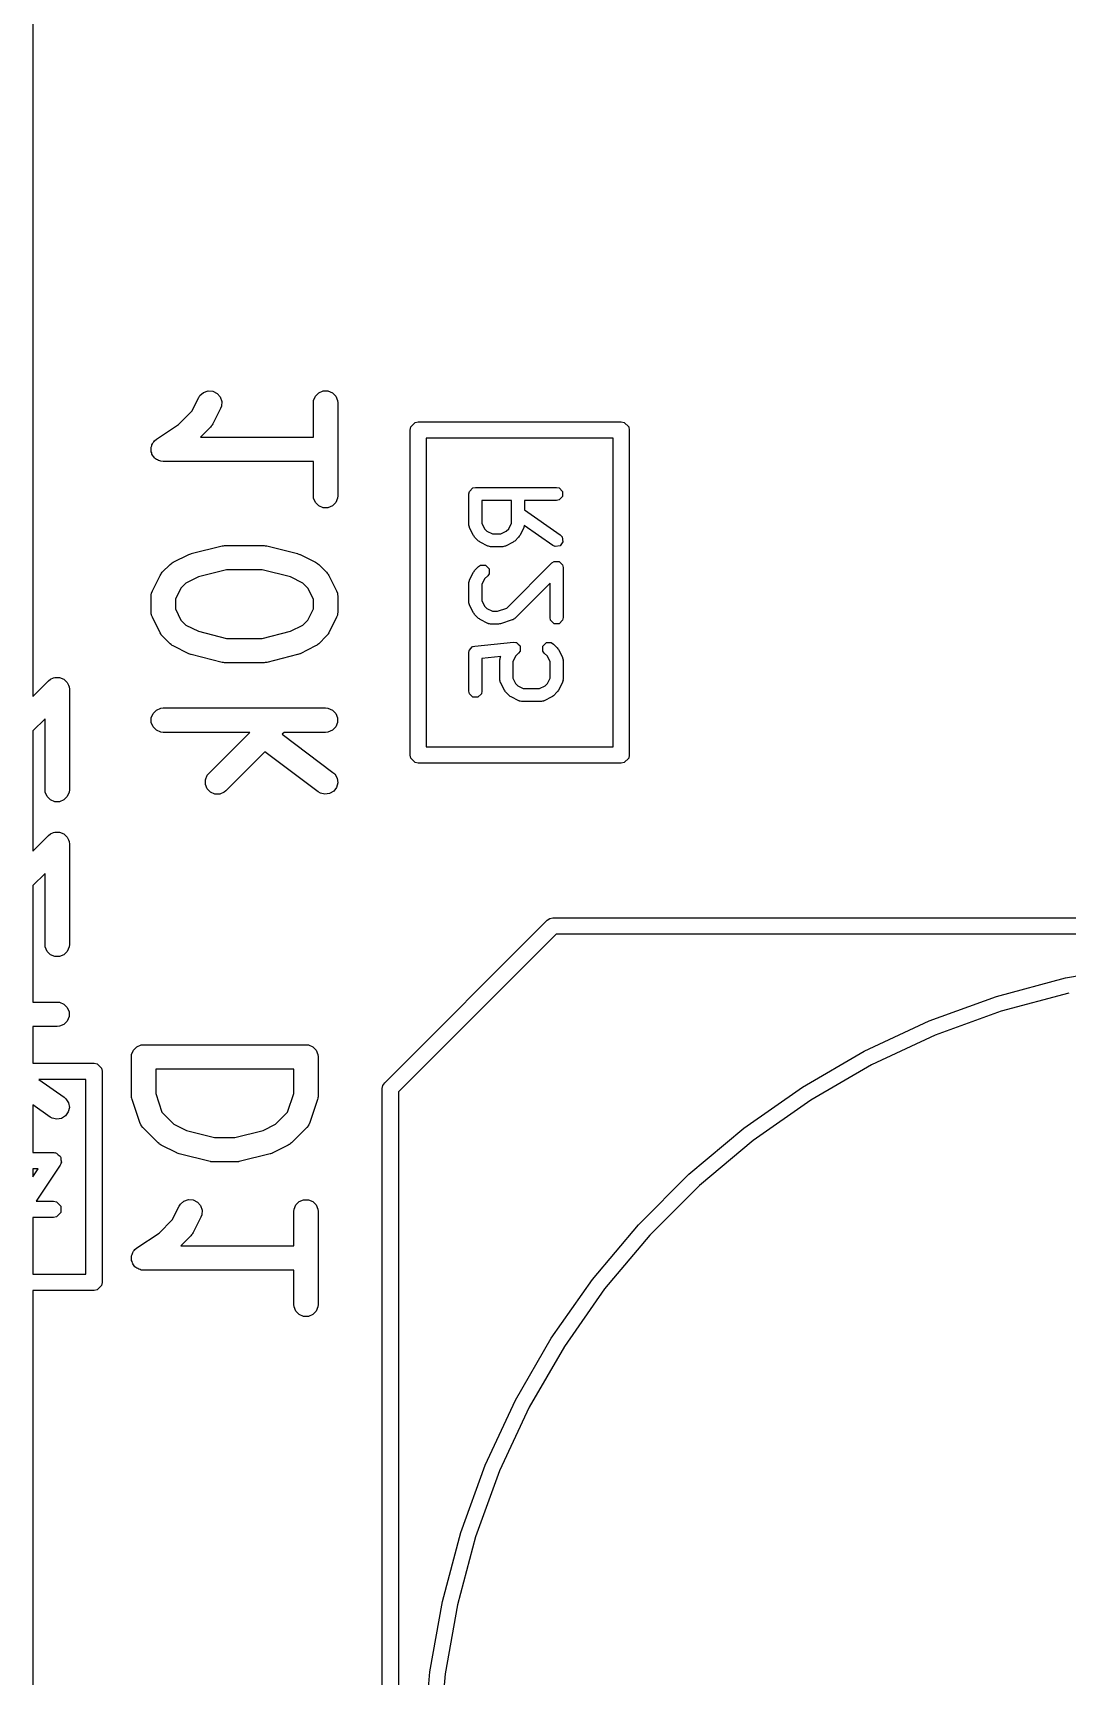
# Model space of a CAD drawing. Extents: x 4.21 to 7.42, y -5.27 to -2.46.
# Drawn here: x 5.8169 to 6.0676, y -3.47 to -3.0718 of the extents above; entities that cross this region are included whole.
import ezdxf

# ---------------------------------------------------------------- set-up
doc = ezdxf.new("R2010")
doc.units = 0
doc.header["$MEASUREMENT"] = 0
doc.layers.add('BLACK', color=7, linetype='CONTINUOUS')

msp = doc.modelspace()

# ---------------------------------------------------------------- linework, layer by layer
at = {"layer": 'BLACK', "linetype": 'CONTINUOUS'}
for p, q in [((5.81687, -2.46492), (5.81687, -3.23259)), ((5.85542, -3.16349), (5.85708, -3.16017)), ((5.85708, -3.16017), (5.85739, -3.15968)), ((5.85739, -3.15968), (5.85826, -3.15892)), ((5.85826, -3.15892), (5.85936, -3.15856)), ((5.85936, -3.15856), (5.86051, -3.15864)), ((5.86051, -3.15864), (5.86154, -3.15916)), ((5.86154, -3.15916), (5.86229, -3.16003)), ((5.86229, -3.16003), (5.86266, -3.16112)), ((5.86266, -3.16112), (5.86257, -3.16227)), ((5.88489, -3.16149), (5.88495, -3.16091)), ((5.88495, -3.16091), (5.88539, -3.15985)), ((5.88539, -3.15985), (5.88621, -3.15903)), ((5.88621, -3.15903), (5.88727, -3.15859)), ((5.88727, -3.15859), (5.88842, -3.15859)), ((5.88842, -3.15859), (5.88949, -3.15903)), ((5.88949, -3.15903), (5.8903, -3.15985)), ((5.8903, -3.15985), (5.89074, -3.16091)), ((5.89074, -3.16091), (5.8908, -3.16149)), ((5.85222, -3.16669), (5.85542, -3.16349)), ((5.86237, -3.16281), (5.86049, -3.16656)), ((5.86257, -3.16227), (5.86237, -3.16281)), ((5.88489, -3.16979), (5.88489, -3.16149)), ((5.8908, -3.16149), (5.8908, -3.18399)), ((5.84684, -3.17028), (5.85222, -3.16669)), ((5.85994, -3.16733), (5.85748, -3.16979)), ((5.86012, -3.1671), (5.85994, -3.16733)), ((5.86018, -3.16705), (5.86012, -3.1671)), ((5.86024, -3.16696), (5.86018, -3.16705)), ((5.86031, -3.16688), (5.86024, -3.16696)), ((5.86034, -3.16681), (5.86031, -3.16688)), ((5.86049, -3.16656), (5.86034, -3.16681)), ((5.90833, -3.16805), (5.90848, -3.1673)), ((5.90833, -3.24679), (5.90833, -3.16805)), ((5.90848, -3.1673), (5.90954, -3.16623)), ((5.90954, -3.16623), (5.9103, -3.16608)), ((5.9103, -3.16608), (5.95951, -3.16608)), ((5.95951, -3.16608), (5.96026, -3.16623)), ((5.96026, -3.16623), (5.96133, -3.1673)), ((5.96133, -3.1673), (5.96148, -3.16805)), ((5.96148, -3.16805), (5.96148, -3.24679)), ((5.84552, -3.17273), (5.84558, -3.17245)), ((5.84558, -3.17302), (5.84552, -3.17273)), ((5.84558, -3.17216), (5.84569, -3.17189)), ((5.84558, -3.17245), (5.84558, -3.17216)), ((5.84558, -3.17331), (5.84558, -3.17302)), ((5.84569, -3.17358), (5.84558, -3.17331)), ((5.84569, -3.17189), (5.84575, -3.17161)), ((5.84575, -3.17161), (5.84591, -3.17136)), ((5.84591, -3.17136), (5.84602, -3.1711)), ((5.84602, -3.1711), (5.84623, -3.17089)), ((5.84623, -3.17089), (5.84639, -3.17065)), ((5.84639, -3.17065), (5.84683, -3.17028)), ((5.84683, -3.17028), (5.84684, -3.17028)), ((5.84684, -3.17028), (5.84684, -3.17028)), ((5.84684, -3.17028), (5.84684, -3.17028)), ((5.85748, -3.16979), (5.88489, -3.16979)), ((5.91226, -3.17002), (5.91226, -3.24482)), ((5.95754, -3.17002), (5.91226, -3.17002)), ((5.95754, -3.24482), (5.95754, -3.17002)), ((5.84575, -3.17387), (5.84569, -3.17358)), ((5.84591, -3.17411), (5.84575, -3.17387)), ((5.84602, -3.17438), (5.84591, -3.17411)), ((5.84623, -3.17458), (5.84602, -3.17438)), ((5.84639, -3.17482), (5.84623, -3.17458)), ((5.84663, -3.17499), (5.84639, -3.17482)), ((5.84684, -3.17519), (5.84663, -3.17499)), ((5.8471, -3.1753), (5.84684, -3.17519)), ((5.84734, -3.17546), (5.8471, -3.1753)), ((5.84763, -3.17552), (5.84734, -3.17546)), ((5.8479, -3.17563), (5.84763, -3.17552)), ((5.84847, -3.17569), (5.8479, -3.17563)), ((5.84848, -3.17569), (5.84847, -3.17569)), ((5.84847, -3.17569), (5.84847, -3.17569)), ((5.88489, -3.17569), (5.84848, -3.17569)), ((5.84848, -3.17569), (5.84848, -3.17569)), ((5.88489, -3.18399), (5.88489, -3.17569)), ((5.88495, -3.18456), (5.88489, -3.18399)), ((5.88539, -3.18563), (5.88495, -3.18456)), ((5.89074, -3.18456), (5.8903, -3.18563)), ((5.8908, -3.18399), (5.89074, -3.18456)), ((5.92258, -3.18352), (5.9227, -3.18292)), ((5.92258, -3.19102), (5.92258, -3.18352)), ((5.9227, -3.18292), (5.92356, -3.18206)), ((5.92356, -3.18206), (5.92416, -3.18194)), ((5.92416, -3.18194), (5.94384, -3.18194)), ((5.9329, -3.18509), (5.92573, -3.18509)), ((5.92573, -3.18509), (5.92573, -3.19065)), ((5.9329, -3.19065), (5.9329, -3.18509)), ((5.94384, -3.18509), (5.93605, -3.18509)), ((5.93605, -3.18509), (5.93605, -3.18738)), ((5.94384, -3.18194), (5.94445, -3.18206)), ((5.94445, -3.18497), (5.94384, -3.18509)), ((5.94445, -3.18206), (5.9453, -3.18292)), ((5.9453, -3.18412), (5.94445, -3.18497)), ((5.9453, -3.18292), (5.9453, -3.18412)), ((5.88621, -3.18644), (5.88539, -3.18563)), ((5.88727, -3.18688), (5.88621, -3.18644)), ((5.88842, -3.18688), (5.88727, -3.18688)), ((5.88949, -3.18644), (5.88842, -3.18688)), ((5.8903, -3.18563), (5.88949, -3.18644)), ((5.93605, -3.18738), (5.94475, -3.19348)), ((5.9226, -3.19109), (5.92258, -3.19102)), ((5.92259, -3.19113), (5.9226, -3.19109)), ((5.92266, -3.19137), (5.92259, -3.19113)), ((5.9227, -3.19162), (5.92266, -3.19137)), ((5.92273, -3.19165), (5.9227, -3.19162)), ((5.92275, -3.19172), (5.92273, -3.19165)), ((5.92369, -3.1936), (5.92275, -3.19172)), ((5.92573, -3.19065), (5.92639, -3.19196)), ((5.92639, -3.19196), (5.92697, -3.19253)), ((5.92697, -3.19253), (5.92828, -3.19319)), ((5.92828, -3.19319), (5.93035, -3.19319)), ((5.93035, -3.19319), (5.93166, -3.19253)), ((5.93166, -3.19253), (5.93224, -3.19196)), ((5.93224, -3.19196), (5.9329, -3.19065)), ((5.93588, -3.19172), (5.93494, -3.1936)), ((5.9359, -3.19165), (5.93588, -3.19172)), ((5.93593, -3.19162), (5.9359, -3.19165)), ((5.93597, -3.19137), (5.93593, -3.19162)), ((5.93602, -3.19121), (5.93597, -3.19137)), ((5.94294, -3.19606), (5.93602, -3.19121)), ((5.85526, -3.19799), (5.86276, -3.19612)), ((5.86276, -3.19612), (5.86286, -3.19611)), ((5.86286, -3.19611), (5.8629, -3.19609)), ((5.8629, -3.19609), (5.86312, -3.19607)), ((5.86312, -3.19607), (5.86333, -3.19604)), ((5.86333, -3.19604), (5.86337, -3.19604)), ((5.86337, -3.19604), (5.86348, -3.19603)), ((5.86348, -3.19603), (5.87285, -3.19603)), ((5.87285, -3.19603), (5.87295, -3.19604)), ((5.87295, -3.19604), (5.87299, -3.19604)), ((5.87299, -3.19604), (5.87321, -3.19607)), ((5.87321, -3.19607), (5.87343, -3.19609)), ((5.87343, -3.19609), (5.87347, -3.19611)), ((5.87347, -3.19611), (5.87357, -3.19612)), ((5.87357, -3.19612), (5.88106, -3.19799)), ((5.92384, -3.1938), (5.92369, -3.1936)), ((5.92398, -3.19401), (5.92384, -3.1938)), ((5.92492, -3.19494), (5.92398, -3.19401)), ((5.92513, -3.19508), (5.92492, -3.19494)), ((5.92533, -3.19524), (5.92513, -3.19508)), ((5.9272, -3.19618), (5.92533, -3.19524)), ((5.92728, -3.1962), (5.9272, -3.19618)), ((5.92731, -3.19622), (5.92728, -3.1962)), ((5.92755, -3.19627), (5.92731, -3.19622)), ((5.9278, -3.19634), (5.92755, -3.19627)), ((5.92783, -3.19633), (5.9278, -3.19634)), ((5.92791, -3.19634), (5.92783, -3.19633)), ((5.93072, -3.19634), (5.92791, -3.19634)), ((5.9308, -3.19633), (5.93072, -3.19634)), ((5.93083, -3.19634), (5.9308, -3.19633)), ((5.93108, -3.19627), (5.93083, -3.19634)), ((5.93132, -3.19622), (5.93108, -3.19627)), ((5.93135, -3.1962), (5.93132, -3.19622)), ((5.93143, -3.19618), (5.93135, -3.1962)), ((5.9333, -3.19524), (5.93143, -3.19618)), ((5.9335, -3.19508), (5.9333, -3.19524)), ((5.93371, -3.19494), (5.9335, -3.19508)), ((5.93465, -3.19401), (5.93371, -3.19494)), ((5.93479, -3.1938), (5.93465, -3.19401)), ((5.93494, -3.1936), (5.93479, -3.1938)), ((5.9435, -3.1963), (5.94294, -3.19606)), ((5.94469, -3.19609), (5.9435, -3.1963)), ((5.94538, -3.19511), (5.94469, -3.19609)), ((5.94475, -3.19348), (5.94517, -3.19392)), ((5.94517, -3.19392), (5.94538, -3.19511)), ((5.84826, -3.20252), (5.85014, -3.20065)), ((5.85014, -3.20065), (5.85037, -3.20046)), ((5.85037, -3.20046), (5.85042, -3.2004)), ((5.85042, -3.2004), (5.85051, -3.20035)), ((5.85051, -3.20035), (5.85059, -3.20028)), ((5.85059, -3.20028), (5.85066, -3.20025)), ((5.85066, -3.20025), (5.85091, -3.20009)), ((5.85091, -3.20009), (5.85466, -3.19822)), ((5.85466, -3.19822), (5.8547, -3.1982)), ((5.8547, -3.1982), (5.85471, -3.19819)), ((5.85471, -3.19819), (5.85496, -3.1981)), ((5.85496, -3.1981), (5.8552, -3.19801)), ((5.8552, -3.19801), (5.85522, -3.19801)), ((5.85522, -3.19801), (5.85526, -3.19799)), ((5.88106, -3.19799), (5.88111, -3.19801)), ((5.88111, -3.19801), (5.88113, -3.19801)), ((5.88113, -3.19801), (5.88137, -3.1981)), ((5.88137, -3.1981), (5.88161, -3.19819)), ((5.88161, -3.19819), (5.88163, -3.1982)), ((5.88163, -3.1982), (5.88167, -3.19822)), ((5.88167, -3.19822), (5.88542, -3.20009)), ((5.88542, -3.20009), (5.88567, -3.20025)), ((5.88567, -3.20025), (5.88574, -3.20028)), ((5.88574, -3.20028), (5.88582, -3.20035)), ((5.88582, -3.20035), (5.88591, -3.2004)), ((5.88591, -3.2004), (5.88596, -3.20046)), ((5.88596, -3.20046), (5.88619, -3.20065)), ((5.88619, -3.20065), (5.88806, -3.20252)), ((5.92398, -3.20209), (5.92492, -3.20115)), ((5.92492, -3.20115), (5.92543, -3.20081)), ((5.92543, -3.20081), (5.92664, -3.20081)), ((5.92664, -3.20081), (5.92749, -3.20166)), ((5.93175, -3.2112), (5.94273, -3.20021)), ((5.94273, -3.20021), (5.94324, -3.19987)), ((5.94324, -3.19987), (5.94445, -3.19987)), ((5.94445, -3.19987), (5.9453, -3.20073)), ((5.9453, -3.20073), (5.9453, -3.20073)), ((5.9453, -3.20073), (5.94542, -3.20133)), ((5.84584, -3.20704), (5.84771, -3.20329)), ((5.84771, -3.20329), (5.84787, -3.20304)), ((5.84787, -3.20304), (5.8479, -3.20297)), ((5.8479, -3.20297), (5.84796, -3.20289)), ((5.84796, -3.20289), (5.84802, -3.2028)), ((5.84802, -3.2028), (5.84808, -3.20275)), ((5.84808, -3.20275), (5.84826, -3.20252)), ((5.85398, -3.20516), (5.85278, -3.20636)), ((5.85701, -3.20365), (5.85398, -3.20516)), ((5.86384, -3.20194), (5.85701, -3.20365)), ((5.87249, -3.20194), (5.86384, -3.20194)), ((5.87932, -3.20365), (5.87249, -3.20194)), ((5.88235, -3.20516), (5.87932, -3.20365)), ((5.88355, -3.20636), (5.88235, -3.20516)), ((5.88806, -3.20252), (5.88825, -3.20275)), ((5.88825, -3.20275), (5.88831, -3.2028)), ((5.88831, -3.2028), (5.88836, -3.20289)), ((5.88836, -3.20289), (5.88843, -3.20297)), ((5.88843, -3.20297), (5.88846, -3.20304)), ((5.88846, -3.20304), (5.88861, -3.20329)), ((5.88861, -3.20329), (5.89049, -3.20704)), ((5.92258, -3.20508), (5.9226, -3.205)), ((5.92258, -3.20976), (5.92258, -3.20508)), ((5.92259, -3.20497), (5.92266, -3.20472)), ((5.9226, -3.205), (5.92259, -3.20497)), ((5.92266, -3.20472), (5.9227, -3.20448)), ((5.9227, -3.20448), (5.92273, -3.20445)), ((5.92273, -3.20445), (5.92275, -3.20437)), ((5.92275, -3.20437), (5.92369, -3.2025)), ((5.92369, -3.2025), (5.92384, -3.2023)), ((5.92384, -3.2023), (5.92398, -3.20209)), ((5.92639, -3.20414), (5.92573, -3.20545)), ((5.92715, -3.20338), (5.92639, -3.20414)), ((5.92749, -3.20287), (5.92715, -3.20338)), ((5.92749, -3.20166), (5.92749, -3.20287)), ((5.94227, -3.20513), (5.93371, -3.21369)), ((5.94227, -3.21351), (5.94227, -3.20513)), ((5.94542, -3.20133), (5.94542, -3.21351)), ((5.84552, -3.20836), (5.84558, -3.20778)), ((5.84552, -3.21211), (5.84552, -3.20836)), ((5.84558, -3.20778), (5.84562, -3.20768)), ((5.84562, -3.20768), (5.84563, -3.20758)), ((5.84563, -3.20758), (5.84584, -3.20704)), ((5.85278, -3.20636), (5.85143, -3.20906)), ((5.85143, -3.20906), (5.85143, -3.21141)), ((5.88489, -3.20906), (5.88355, -3.20636)), ((5.88489, -3.21141), (5.88489, -3.20906)), ((5.89049, -3.20704), (5.8907, -3.20758)), ((5.8907, -3.20758), (5.8907, -3.20768)), ((5.8907, -3.20768), (5.89074, -3.20778)), ((5.89074, -3.20778), (5.8908, -3.20836)), ((5.8908, -3.20836), (5.8908, -3.21211)), ((5.92573, -3.20545), (5.92573, -3.20939)), ((5.84558, -3.21268), (5.84552, -3.21211)), ((5.84562, -3.21278), (5.84558, -3.21268)), ((5.84563, -3.21289), (5.84562, -3.21278)), ((5.84584, -3.21343), (5.84563, -3.21289)), ((5.85143, -3.21141), (5.85278, -3.21411)), ((5.88355, -3.21411), (5.88489, -3.21141)), ((5.8907, -3.21289), (5.89049, -3.21343)), ((5.89074, -3.21268), (5.8907, -3.21278)), ((5.8907, -3.21278), (5.8907, -3.21289)), ((5.8908, -3.21211), (5.89074, -3.21268)), ((5.9226, -3.20984), (5.92258, -3.20976)), ((5.92259, -3.20988), (5.9226, -3.20984)), ((5.92266, -3.21012), (5.92259, -3.20988)), ((5.9227, -3.21037), (5.92266, -3.21012)), ((5.92273, -3.21039), (5.9227, -3.21037)), ((5.92275, -3.21047), (5.92273, -3.21039)), ((5.92369, -3.21234), (5.92275, -3.21047)), ((5.92384, -3.21254), (5.92369, -3.21234)), ((5.92398, -3.21275), (5.92384, -3.21254)), ((5.92492, -3.21369), (5.92398, -3.21275)), ((5.92573, -3.20939), (5.92639, -3.21071)), ((5.92639, -3.21071), (5.92697, -3.21128)), ((5.92697, -3.21128), (5.92828, -3.21194)), ((5.92828, -3.21194), (5.92953, -3.21194)), ((5.92953, -3.21194), (5.93175, -3.2112)), ((5.84771, -3.21718), (5.84584, -3.21343)), ((5.84787, -3.21743), (5.84771, -3.21718)), ((5.85278, -3.21411), (5.85398, -3.21531)), ((5.85398, -3.21531), (5.85701, -3.21682)), ((5.85701, -3.21682), (5.86384, -3.21853)), ((5.87249, -3.21853), (5.87932, -3.21682)), ((5.87932, -3.21682), (5.88235, -3.21531)), ((5.88235, -3.21531), (5.88355, -3.21411)), ((5.88861, -3.21718), (5.88846, -3.21743)), ((5.89049, -3.21343), (5.88861, -3.21718)), ((5.92513, -3.21383), (5.92492, -3.21369)), ((5.92533, -3.21399), (5.92513, -3.21383)), ((5.9272, -3.21492), (5.92533, -3.21399)), ((5.92728, -3.21494), (5.9272, -3.21492)), ((5.92731, -3.21497), (5.92728, -3.21494)), ((5.92755, -3.21502), (5.92731, -3.21497)), ((5.9278, -3.21509), (5.92755, -3.21502)), ((5.92783, -3.21507), (5.9278, -3.21509)), ((5.92791, -3.21509), (5.92783, -3.21507)), ((5.92978, -3.21509), (5.92791, -3.21509)), ((5.93003, -3.21504), (5.92978, -3.21509)), ((5.93028, -3.21501), (5.93003, -3.21504)), ((5.93309, -3.21407), (5.93028, -3.21501)), ((5.93316, -3.21403), (5.93309, -3.21407)), ((5.9332, -3.21403), (5.93316, -3.21403)), ((5.93341, -3.21389), (5.9332, -3.21403)), ((5.93363, -3.21377), (5.93341, -3.21389)), ((5.93364, -3.21373), (5.93363, -3.21377)), ((5.93371, -3.21369), (5.93364, -3.21373)), ((5.94239, -3.21412), (5.94227, -3.21351)), ((5.94324, -3.21497), (5.94239, -3.21412)), ((5.94445, -3.21497), (5.94324, -3.21497)), ((5.9453, -3.21412), (5.94445, -3.21497)), ((5.94542, -3.21351), (5.9453, -3.21412)), ((5.8479, -3.2175), (5.84787, -3.21743)), ((5.84796, -3.21758), (5.8479, -3.2175)), ((5.84802, -3.21767), (5.84796, -3.21758)), ((5.84808, -3.21772), (5.84802, -3.21767)), ((5.84826, -3.21795), (5.84808, -3.21772)), ((5.85014, -3.21982), (5.84826, -3.21795)), ((5.85037, -3.22001), (5.85014, -3.21982)), ((5.85042, -3.22007), (5.85037, -3.22001)), ((5.85051, -3.22012), (5.85042, -3.22007)), ((5.85059, -3.22019), (5.85051, -3.22012)), ((5.85066, -3.22022), (5.85059, -3.22019)), ((5.85091, -3.22037), (5.85066, -3.22022)), ((5.85466, -3.22225), (5.85091, -3.22037)), ((5.86384, -3.21853), (5.87249, -3.21853)), ((5.88542, -3.22037), (5.88167, -3.22225)), ((5.88567, -3.22022), (5.88542, -3.22037)), ((5.88574, -3.22019), (5.88567, -3.22022)), ((5.88582, -3.22012), (5.88574, -3.22019)), ((5.88591, -3.22007), (5.88582, -3.22012)), ((5.88596, -3.22001), (5.88591, -3.22007)), ((5.88619, -3.21982), (5.88596, -3.22001)), ((5.88806, -3.21795), (5.88619, -3.21982)), ((5.88825, -3.21772), (5.88806, -3.21795)), ((5.88831, -3.21767), (5.88825, -3.21772)), ((5.88836, -3.21758), (5.88831, -3.21767)), ((5.88843, -3.2175), (5.88836, -3.21758)), ((5.88846, -3.21743), (5.88843, -3.2175)), ((5.9227, -3.22135), (5.92308, -3.22097)), ((5.92308, -3.22097), (5.92341, -3.22056)), ((5.92341, -3.22056), (5.92352, -3.22053)), ((5.92352, -3.22053), (5.92356, -3.2205)), ((5.92356, -3.2205), (5.92364, -3.2205)), ((5.92364, -3.2205), (5.924, -3.22038)), ((5.924, -3.22038), (5.93338, -3.21945)), ((5.93338, -3.21945), (5.93399, -3.21951)), ((5.93399, -3.21951), (5.93405, -3.21956)), ((5.93405, -3.21956), (5.93414, -3.21956)), ((5.93414, -3.21956), (5.93451, -3.21993)), ((5.93451, -3.21993), (5.93492, -3.22027)), ((5.93492, -3.22027), (5.93493, -3.22035)), ((5.93493, -3.22035), (5.93499, -3.22041)), ((5.93499, -3.22041), (5.93499, -3.22094)), ((5.93499, -3.22094), (5.93504, -3.22147)), ((5.94051, -3.22041), (5.94137, -3.21956)), ((5.94051, -3.22162), (5.94051, -3.22041)), ((5.94137, -3.21956), (5.94257, -3.21956)), ((5.94257, -3.21956), (5.94308, -3.2199)), ((5.94308, -3.2199), (5.94402, -3.22084)), ((5.94402, -3.22084), (5.94416, -3.22105)), ((5.94416, -3.22105), (5.94432, -3.22125)), ((5.8547, -3.22226), (5.85466, -3.22225)), ((5.85471, -3.22228), (5.8547, -3.22226)), ((5.85496, -3.22236), (5.85471, -3.22228)), ((5.8552, -3.22246), (5.85496, -3.22236)), ((5.85522, -3.22246), (5.8552, -3.22246)), ((5.85526, -3.22247), (5.85522, -3.22246)), ((5.86276, -3.22435), (5.85526, -3.22247)), ((5.86286, -3.22436), (5.86276, -3.22435)), ((5.8629, -3.22438), (5.86286, -3.22436)), ((5.86312, -3.2244), (5.8629, -3.22438)), ((5.86333, -3.22443), (5.86312, -3.2244)), ((5.86337, -3.22442), (5.86333, -3.22443)), ((5.86348, -3.22443), (5.86337, -3.22442)), ((5.87285, -3.22443), (5.86348, -3.22443)), ((5.87295, -3.22442), (5.87285, -3.22443)), ((5.87299, -3.22443), (5.87295, -3.22442)), ((5.87321, -3.2244), (5.87299, -3.22443)), ((5.87343, -3.22438), (5.87321, -3.2244)), ((5.87347, -3.22436), (5.87343, -3.22438)), ((5.87357, -3.22435), (5.87347, -3.22436)), ((5.88106, -3.22247), (5.87357, -3.22435)), ((5.88111, -3.22246), (5.88106, -3.22247)), ((5.88113, -3.22246), (5.88111, -3.22246)), ((5.88137, -3.22236), (5.88113, -3.22246)), ((5.88161, -3.22228), (5.88137, -3.22236)), ((5.88163, -3.22226), (5.88161, -3.22228)), ((5.88167, -3.22225), (5.88163, -3.22226)), ((5.92258, -3.22195), (5.92266, -3.22157)), ((5.92258, -3.23132), (5.92258, -3.22195)), ((5.92265, -3.2215), (5.92268, -3.22146)), ((5.92266, -3.22157), (5.92265, -3.2215)), ((5.92268, -3.22146), (5.9227, -3.22135)), ((5.93035, -3.22291), (5.92573, -3.22338)), ((5.92573, -3.22338), (5.92573, -3.23132)), ((5.93008, -3.22383), (5.9301, -3.22375)), ((5.93008, -3.22851), (5.93008, -3.22383)), ((5.93009, -3.22371), (5.93015, -3.22347)), ((5.9301, -3.22375), (5.93009, -3.22371)), ((5.93015, -3.22347), (5.9302, -3.22322)), ((5.9302, -3.22322), (5.93023, -3.2232)), ((5.93023, -3.2232), (5.93025, -3.22312)), ((5.93025, -3.22312), (5.93035, -3.22291)), ((5.93389, -3.22288), (5.93323, -3.2242)), ((5.93323, -3.2242), (5.93323, -3.22814)), ((5.93465, -3.22213), (5.93389, -3.22288)), ((5.93499, -3.22162), (5.93465, -3.22213)), ((5.93504, -3.22147), (5.93499, -3.22153)), ((5.93499, -3.22153), (5.93499, -3.22162)), ((5.94086, -3.22213), (5.94051, -3.22162)), ((5.94161, -3.22288), (5.94086, -3.22213)), ((5.94227, -3.2242), (5.94161, -3.22288)), ((5.94227, -3.22814), (5.94227, -3.2242)), ((5.94432, -3.22125), (5.94525, -3.22312)), ((5.94525, -3.22312), (5.94527, -3.2232)), ((5.94527, -3.2232), (5.9453, -3.22322)), ((5.9453, -3.22322), (5.94535, -3.22347)), ((5.94535, -3.22347), (5.94542, -3.22371)), ((5.94542, -3.22371), (5.9454, -3.22375)), ((5.9454, -3.22375), (5.94542, -3.22383)), ((5.94542, -3.22383), (5.94542, -3.22851)), ((5.81687, -3.23259), (5.82068, -3.22878)), ((5.82068, -3.22878), (5.82113, -3.22841)), ((5.82113, -3.22841), (5.82188, -3.2281)), ((5.82188, -3.2281), (5.82219, -3.22797)), ((5.82219, -3.22797), (5.82334, -3.22797)), ((5.82334, -3.22797), (5.82441, -3.22841)), ((5.82441, -3.22841), (5.82522, -3.22922)), ((5.9301, -3.22859), (5.93008, -3.22851)), ((5.93009, -3.22862), (5.9301, -3.22859)), ((5.93015, -3.22887), (5.93009, -3.22862)), ((5.9302, -3.22911), (5.93015, -3.22887)), ((5.93023, -3.22914), (5.9302, -3.22911)), ((5.93025, -3.22922), (5.93023, -3.22914)), ((5.93323, -3.22814), (5.93389, -3.22945)), ((5.94161, -3.22945), (5.94227, -3.22814)), ((5.94527, -3.22914), (5.94525, -3.22922)), ((5.9453, -3.22911), (5.94527, -3.22914)), ((5.94535, -3.22887), (5.9453, -3.22911)), ((5.94542, -3.22862), (5.94535, -3.22887)), ((5.94542, -3.22851), (5.9454, -3.22859)), ((5.9454, -3.22859), (5.94542, -3.22862)), ((5.82522, -3.22922), (5.82548, -3.22984)), ((5.82548, -3.22984), (5.82566, -3.23029)), ((5.82566, -3.23029), (5.82572, -3.23087)), ((5.82572, -3.23087), (5.82572, -3.25524)), ((5.9227, -3.23193), (5.92258, -3.23132)), ((5.92356, -3.23278), (5.9227, -3.23193)), ((5.92476, -3.23278), (5.92356, -3.23278)), ((5.92561, -3.23193), (5.92476, -3.23278)), ((5.92573, -3.23132), (5.92561, -3.23193)), ((5.93119, -3.23109), (5.93025, -3.22922)), ((5.93134, -3.23129), (5.93119, -3.23109)), ((5.93148, -3.2315), (5.93134, -3.23129)), ((5.93242, -3.23244), (5.93148, -3.2315)), ((5.93263, -3.23258), (5.93242, -3.23244)), ((5.93283, -3.23273), (5.93263, -3.23258)), ((5.9347, -3.23367), (5.93283, -3.23273)), ((5.93389, -3.22945), (5.93447, -3.23003)), ((5.93447, -3.23003), (5.93578, -3.23069)), ((5.93578, -3.23069), (5.93972, -3.23069)), ((5.93972, -3.23069), (5.94104, -3.23003)), ((5.94267, -3.23273), (5.9408, -3.23367)), ((5.94104, -3.23003), (5.94161, -3.22945)), ((5.94287, -3.23258), (5.94267, -3.23273)), ((5.94308, -3.23244), (5.94287, -3.23258)), ((5.94402, -3.2315), (5.94308, -3.23244)), ((5.94416, -3.23129), (5.94402, -3.2315)), ((5.94432, -3.23109), (5.94416, -3.23129)), ((5.94525, -3.22922), (5.94432, -3.23109)), ((5.84558, -3.23778), (5.84602, -3.23671)), ((5.84602, -3.23671), (5.84684, -3.2359)), ((5.84684, -3.2359), (5.8479, -3.23546)), ((5.8479, -3.23546), (5.84848, -3.2354)), ((5.84848, -3.2354), (5.88785, -3.2354)), ((5.88785, -3.2354), (5.88842, -3.23546)), ((5.88842, -3.23546), (5.88949, -3.2359)), ((5.88949, -3.2359), (5.8903, -3.23671)), ((5.8903, -3.23671), (5.89074, -3.23778)), ((5.93478, -3.23369), (5.9347, -3.23367)), ((5.93481, -3.23372), (5.93478, -3.23369)), ((5.93505, -3.23377), (5.93481, -3.23372)), ((5.9353, -3.23383), (5.93505, -3.23377)), ((5.93533, -3.23382), (5.9353, -3.23383)), ((5.93541, -3.23384), (5.93533, -3.23382)), ((5.94009, -3.23384), (5.93541, -3.23384)), ((5.94017, -3.23382), (5.94009, -3.23384)), ((5.94021, -3.23383), (5.94017, -3.23382)), ((5.94045, -3.23377), (5.94021, -3.23383)), ((5.9407, -3.23372), (5.94045, -3.23377)), ((5.94072, -3.23369), (5.9407, -3.23372)), ((5.9408, -3.23367), (5.94072, -3.23369)), ((5.81982, -3.23799), (5.81687, -3.24094)), ((5.81687, -3.24094), (5.81687, -3.27008)), ((5.81982, -3.25524), (5.81982, -3.23799)), ((5.84558, -3.23893), (5.84558, -3.23778)), ((5.84602, -3.24), (5.84558, -3.23893)), ((5.84684, -3.24081), (5.84602, -3.24)), ((5.8479, -3.24125), (5.84684, -3.24081)), ((5.88949, -3.24081), (5.88842, -3.24125)), ((5.8903, -3.24), (5.88949, -3.24081)), ((5.89074, -3.23893), (5.8903, -3.24)), ((5.89074, -3.23778), (5.89074, -3.23893)), ((5.84848, -3.24131), (5.8479, -3.24125)), ((5.86947, -3.24131), (5.84848, -3.24131)), ((5.85951, -3.25127), (5.86947, -3.24131)), ((5.87782, -3.24131), (5.87734, -3.24178)), ((5.87734, -3.24178), (5.88962, -3.25099)), ((5.88785, -3.24131), (5.87782, -3.24131)), ((5.88842, -3.24125), (5.88785, -3.24131)), ((5.91226, -3.24482), (5.95754, -3.24482)), ((5.87313, -3.246), (5.86369, -3.25544)), ((5.88608, -3.25572), (5.87313, -3.246)), ((5.90848, -3.24754), (5.90833, -3.24679)), ((5.90954, -3.24861), (5.90848, -3.24754)), ((5.9103, -3.24876), (5.90954, -3.24861)), ((5.95951, -3.24876), (5.9103, -3.24876)), ((5.96026, -3.24861), (5.95951, -3.24876)), ((5.96133, -3.24754), (5.96026, -3.24861)), ((5.96148, -3.24679), (5.96133, -3.24754)), ((5.8587, -3.25278), (5.85915, -3.25171)), ((5.8587, -3.25393), (5.8587, -3.25278)), ((5.85915, -3.25171), (5.85951, -3.25127)), ((5.88962, -3.25099), (5.89005, -3.25138)), ((5.89005, -3.25138), (5.89063, -3.25237)), ((5.89063, -3.25237), (5.8908, -3.25351)), ((5.81987, -3.25581), (5.81982, -3.25524)), ((5.82031, -3.25688), (5.81987, -3.25581)), ((5.82113, -3.25769), (5.82031, -3.25688)), ((5.82522, -3.25688), (5.82441, -3.25769)), ((5.82566, -3.25581), (5.82522, -3.25688)), ((5.82572, -3.25524), (5.82566, -3.25581)), ((5.85915, -3.25499), (5.8587, -3.25393)), ((5.85996, -3.25581), (5.85915, -3.25499)), ((5.86102, -3.25625), (5.85996, -3.25581)), ((5.86218, -3.25625), (5.86102, -3.25625)), ((5.86324, -3.25581), (5.86218, -3.25625)), ((5.86369, -3.25544), (5.86324, -3.25581)), ((5.88657, -3.25602), (5.88608, -3.25572)), ((5.88769, -3.2563), (5.88657, -3.25602)), ((5.88883, -3.25614), (5.88769, -3.2563)), ((5.88982, -3.25555), (5.88883, -3.25614)), ((5.89051, -3.25463), (5.88982, -3.25555)), ((5.8908, -3.25351), (5.89051, -3.25463)), ((5.82219, -3.25813), (5.82113, -3.25769)), ((5.82334, -3.25813), (5.82219, -3.25813)), ((5.82441, -3.25769), (5.82334, -3.25813)), ((5.81687, -3.27008), (5.82068, -3.26627)), ((5.82068, -3.26627), (5.82113, -3.26591)), ((5.82113, -3.26591), (5.82188, -3.26559)), ((5.82188, -3.26559), (5.82219, -3.26546)), ((5.82219, -3.26546), (5.82334, -3.26546)), ((5.82334, -3.26546), (5.82441, -3.26591)), ((5.82441, -3.26591), (5.82522, -3.26672)), ((5.82522, -3.26672), (5.82548, -3.26734)), ((5.82548, -3.26734), (5.82566, -3.26778)), ((5.82566, -3.26778), (5.82572, -3.26836)), ((5.82572, -3.26836), (5.82572, -3.29273)), ((5.81982, -3.27549), (5.81687, -3.27843)), ((5.81982, -3.29273), (5.81982, -3.27549)), ((5.81687, -3.27843), (5.81687, -3.30665)), ((5.90217, -3.32621), (5.94154, -3.28684)), ((5.94154, -3.28684), (5.94218, -3.28641)), ((5.94218, -3.28641), (5.94293, -3.28626)), ((5.94293, -3.28626), (6.31695, -3.28626)), ((5.81987, -3.29331), (5.81982, -3.29273)), ((5.82572, -3.29273), (5.82566, -3.29331)), ((5.94375, -3.2902), (5.90553, -3.32841)), ((6.31498, -3.2902), (5.94375, -3.2902)), ((5.82031, -3.29437), (5.81987, -3.29331)), ((5.82113, -3.29519), (5.82031, -3.29437)), ((5.82219, -3.29563), (5.82113, -3.29519)), ((5.82334, -3.29563), (5.82219, -3.29563)), ((5.82441, -3.29519), (5.82334, -3.29563)), ((5.82522, -3.29437), (5.82441, -3.29519)), ((5.82566, -3.29331), (5.82522, -3.29437)), ((6.05047, -3.3053), (6.06722, -3.30082)), ((6.06722, -3.30082), (6.0843, -3.2978)), ((6.06804, -3.30448), (6.0516, -3.30888)), ((5.81687, -3.30665), (5.82277, -3.30665)), ((5.82277, -3.30665), (5.82334, -3.30671)), ((5.82334, -3.30671), (5.82441, -3.30715)), ((5.82441, -3.30715), (5.82522, -3.30796)), ((5.82522, -3.30796), (5.82566, -3.30903)), ((6.03417, -3.31124), (6.05047, -3.3053)), ((5.82277, -3.31256), (5.81687, -3.31256)), ((5.81687, -3.31256), (5.81687, -3.32144)), ((5.82334, -3.3125), (5.82277, -3.31256)), ((5.82441, -3.31206), (5.82334, -3.3125)), ((5.82522, -3.31125), (5.82441, -3.31206)), ((5.82566, -3.31018), (5.82522, -3.31125)), ((5.82566, -3.30903), (5.82566, -3.31018)), ((6.01845, -3.31857), (6.03417, -3.31124)), ((6.0516, -3.30888), (6.03561, -3.3147)), ((6.03561, -3.3147), (6.02018, -3.32189)), ((5.84076, -3.31994), (5.84082, -3.31937)), ((5.84076, -3.32931), (5.84076, -3.31994)), ((5.84082, -3.31937), (5.84126, -3.3183)), ((5.84126, -3.3183), (5.84208, -3.31749)), ((5.84208, -3.31749), (5.84314, -3.31705)), ((5.84314, -3.31705), (5.84372, -3.31699)), ((5.84372, -3.31699), (5.88309, -3.31699)), ((5.88309, -3.31699), (5.88366, -3.31705)), ((5.88366, -3.31705), (5.88473, -3.31749)), ((5.88473, -3.31749), (5.88554, -3.3183)), ((5.88554, -3.3183), (5.88598, -3.31937)), ((5.88598, -3.31937), (5.88604, -3.31994)), ((5.88604, -3.31994), (5.88604, -3.32931)), ((6.00343, -3.32724), (6.01845, -3.31857)), ((5.81687, -3.32144), (5.83172, -3.32144)), ((5.83172, -3.32144), (5.83247, -3.32159)), ((5.83247, -3.32159), (5.83354, -3.32266)), ((5.83354, -3.32266), (5.83369, -3.32341)), ((5.83369, -3.32341), (5.83369, -3.37459)), ((5.88013, -3.32289), (5.84667, -3.32289)), ((5.84667, -3.32289), (5.84667, -3.32884)), ((5.88013, -3.32884), (5.88013, -3.32289)), ((6.02018, -3.32189), (6.00545, -3.3304)), ((5.81831, -3.32538), (5.82446, -3.32968)), ((5.82975, -3.32538), (5.81831, -3.32538)), ((5.82975, -3.37262), (5.82975, -3.32538)), ((5.90159, -3.3276), (5.90174, -3.32685)), ((5.90159, -3.66224), (5.90159, -3.3276)), ((5.90174, -3.32685), (5.90217, -3.32621)), ((5.90553, -3.32841), (5.90553, -3.66143)), ((5.98922, -3.33719), (6.00343, -3.32724)), ((5.82108, -3.33452), (5.81687, -3.33158)), ((5.81687, -3.33158), (5.81687, -3.34309)), ((5.82446, -3.32968), (5.8249, -3.33006)), ((5.8249, -3.33006), (5.82552, -3.33103)), ((5.82572, -3.33217), (5.82547, -3.33329)), ((5.82552, -3.33103), (5.82572, -3.33217)), ((5.84079, -3.32961), (5.84076, -3.32931)), ((5.84079, -3.32968), (5.84079, -3.32961)), ((5.84081, -3.32979), (5.84079, -3.32968)), ((5.84082, -3.32989), (5.84081, -3.32979)), ((5.84085, -3.32996), (5.84082, -3.32989)), ((5.84092, -3.33025), (5.84085, -3.32996)), ((5.84279, -3.33587), (5.84092, -3.33025)), ((5.84667, -3.32884), (5.84817, -3.33334)), ((5.87863, -3.33334), (5.88013, -3.32884)), ((5.88589, -3.33025), (5.88401, -3.33587)), ((5.88595, -3.32996), (5.88589, -3.33025)), ((5.88598, -3.32989), (5.88595, -3.32996)), ((5.88599, -3.32979), (5.88598, -3.32989)), ((5.88602, -3.32968), (5.88599, -3.32979)), ((5.88604, -3.32931), (5.88601, -3.32961)), ((5.88601, -3.32961), (5.88602, -3.32968)), ((6.00545, -3.3304), (5.99151, -3.34016)), ((5.82158, -3.33481), (5.82108, -3.33452)), ((5.8227, -3.33505), (5.82158, -3.33481)), ((5.82384, -3.33485), (5.8227, -3.33505)), ((5.82481, -3.33424), (5.82384, -3.33485)), ((5.82547, -3.33329), (5.82481, -3.33424)), ((5.84303, -3.3364), (5.84279, -3.33587)), ((5.8431, -3.33648), (5.84303, -3.3364)), ((5.84314, -3.33658), (5.8431, -3.33648)), ((5.8435, -3.33703), (5.84314, -3.33658)), ((5.84817, -3.33334), (5.85109, -3.33626)), ((5.85109, -3.33626), (5.85412, -3.33778)), ((5.87268, -3.33778), (5.87571, -3.33626)), ((5.87571, -3.33626), (5.87863, -3.33334)), ((5.88367, -3.33658), (5.8833, -3.33703)), ((5.88371, -3.33648), (5.88367, -3.33658)), ((5.88378, -3.3364), (5.88371, -3.33648)), ((5.88401, -3.33587), (5.88378, -3.3364)), ((5.84725, -3.34078), (5.8435, -3.33703)), ((5.85412, -3.33778), (5.86095, -3.33949)), ((5.86095, -3.33949), (5.86585, -3.33949)), ((5.86585, -3.33949), (5.87268, -3.33778)), ((5.8833, -3.33703), (5.87955, -3.34078)), ((5.97594, -3.34834), (5.98922, -3.33719)), ((5.99151, -3.34016), (5.97847, -3.3511)), ((5.81687, -3.34309), (5.82187, -3.34309)), ((5.82187, -3.34309), (5.82216, -3.34315)), ((5.82216, -3.34315), (5.82226, -3.34313)), ((5.82226, -3.34313), (5.82234, -3.34319)), ((5.82234, -3.34319), (5.82263, -3.34324)), ((5.82263, -3.34324), (5.82303, -3.34365)), ((5.82303, -3.34365), (5.82351, -3.34397)), ((5.82351, -3.34397), (5.82355, -3.34417)), ((5.82355, -3.34417), (5.82369, -3.34431)), ((5.82369, -3.34431), (5.82369, -3.34488)), ((5.84748, -3.34096), (5.84725, -3.34078)), ((5.84753, -3.34102), (5.84748, -3.34096)), ((5.84762, -3.34108), (5.84753, -3.34102)), ((5.8477, -3.34114), (5.84762, -3.34108)), ((5.84777, -3.34117), (5.8477, -3.34114)), ((5.84802, -3.34133), (5.84777, -3.34117)), ((5.85177, -3.3432), (5.84802, -3.34133)), ((5.85181, -3.34322), (5.85177, -3.3432)), ((5.85183, -3.34323), (5.85181, -3.34322)), ((5.85207, -3.34332), (5.85183, -3.34323)), ((5.85231, -3.34341), (5.85207, -3.34332)), ((5.85233, -3.34341), (5.85231, -3.34341)), ((5.85237, -3.34343), (5.85233, -3.34341)), ((5.85987, -3.3453), (5.85237, -3.34343)), ((5.87443, -3.34343), (5.86693, -3.3453)), ((5.87447, -3.34341), (5.87443, -3.34343)), ((5.87449, -3.34341), (5.87447, -3.34341)), ((5.87473, -3.34332), (5.87449, -3.34341)), ((5.87497, -3.34323), (5.87473, -3.34332)), ((5.87499, -3.34322), (5.87497, -3.34323)), ((5.87503, -3.3432), (5.87499, -3.34322)), ((5.87878, -3.34133), (5.87503, -3.3432)), ((5.87903, -3.34117), (5.87878, -3.34133)), ((5.8791, -3.34114), (5.87903, -3.34117)), ((5.87918, -3.34108), (5.8791, -3.34114)), ((5.87927, -3.34102), (5.87918, -3.34108)), ((5.87932, -3.34096), (5.87927, -3.34102)), ((5.87955, -3.34078), (5.87932, -3.34096)), ((5.81687, -3.34703), (5.81687, -3.34902)), ((5.81687, -3.34902), (5.8182, -3.34703)), ((5.8182, -3.34703), (5.81687, -3.34703)), ((5.82351, -3.34615), (5.81768, -3.35491)), ((5.82362, -3.34589), (5.82351, -3.34615)), ((5.82369, -3.34582), (5.82362, -3.34589)), ((5.82369, -3.34488), (5.82381, -3.34544)), ((5.82381, -3.34544), (5.82369, -3.34572)), ((5.82369, -3.34572), (5.82369, -3.34582)), ((5.85997, -3.34532), (5.85987, -3.3453)), ((5.86001, -3.34533), (5.85997, -3.34532)), ((5.86023, -3.34536), (5.86001, -3.34533)), ((5.86045, -3.34539), (5.86023, -3.34536)), ((5.86049, -3.34538), (5.86045, -3.34539)), ((5.86059, -3.34539), (5.86049, -3.34538)), ((5.86621, -3.34539), (5.86059, -3.34539)), ((5.86631, -3.34538), (5.86621, -3.34539)), ((5.86636, -3.34539), (5.86631, -3.34538)), ((5.86657, -3.34536), (5.86636, -3.34539)), ((5.86679, -3.34533), (5.86657, -3.34536)), ((5.86683, -3.34532), (5.86679, -3.34533)), ((5.86693, -3.3453), (5.86683, -3.34532)), ((5.96367, -3.3606), (5.97594, -3.34834)), ((5.97847, -3.3511), (5.96644, -3.36314)), ((5.81768, -3.35491), (5.82187, -3.35491)), ((5.82187, -3.35491), (5.82263, -3.35506)), ((5.82263, -3.35506), (5.82369, -3.35612)), ((5.82369, -3.35612), (5.82369, -3.35763)), ((5.85066, -3.35944), (5.85232, -3.35612)), ((5.85232, -3.35612), (5.85263, -3.35563)), ((5.85263, -3.35563), (5.8535, -3.35487)), ((5.8535, -3.35487), (5.8546, -3.35451)), ((5.8546, -3.35451), (5.85575, -3.35459)), ((5.85575, -3.35459), (5.85678, -3.3551)), ((5.85678, -3.3551), (5.85753, -3.35597)), ((5.85753, -3.35597), (5.8579, -3.35707)), ((5.88019, -3.35686), (5.88063, -3.3558)), ((5.88063, -3.3558), (5.88145, -3.35498)), ((5.88145, -3.35498), (5.88251, -3.35454)), ((5.88251, -3.35454), (5.88366, -3.35454)), ((5.88366, -3.35454), (5.88473, -3.35498)), ((5.88473, -3.35498), (5.88554, -3.3558)), ((5.88554, -3.3558), (5.88598, -3.35686)), ((5.82187, -3.35884), (5.81687, -3.35884)), ((5.81687, -3.35884), (5.81687, -3.37262)), ((5.82263, -3.35869), (5.82187, -3.35884)), ((5.82369, -3.35763), (5.82263, -3.35869)), ((5.84746, -3.36264), (5.85066, -3.35944)), ((5.85761, -3.35876), (5.85573, -3.36251)), ((5.85781, -3.35822), (5.85761, -3.35876)), ((5.8579, -3.35707), (5.85781, -3.35822)), ((5.88013, -3.35744), (5.88019, -3.35686)), ((5.88013, -3.36573), (5.88013, -3.35744)), ((5.88598, -3.35686), (5.88604, -3.35744)), ((5.88604, -3.35744), (5.88604, -3.37993)), ((5.84208, -3.36623), (5.84746, -3.36264)), ((5.85518, -3.36327), (5.85272, -3.36573)), ((5.85536, -3.36305), (5.85518, -3.36327)), ((5.85542, -3.363), (5.85536, -3.36305)), ((5.85548, -3.36291), (5.85542, -3.363)), ((5.85555, -3.36283), (5.85548, -3.36291)), ((5.85558, -3.36275), (5.85555, -3.36283)), ((5.85573, -3.36251), (5.85558, -3.36275)), ((5.95252, -3.37389), (5.96367, -3.3606)), ((5.96644, -3.36314), (5.9555, -3.37617)), ((5.84076, -3.36868), (5.84082, -3.3684)), ((5.84082, -3.36811), (5.84093, -3.36784)), ((5.84082, -3.3684), (5.84082, -3.36811)), ((5.84093, -3.36784), (5.84099, -3.36755)), ((5.84099, -3.36755), (5.84115, -3.36731)), ((5.84115, -3.36731), (5.84126, -3.36704)), ((5.84126, -3.36704), (5.84147, -3.36684)), ((5.84147, -3.36684), (5.84163, -3.36659)), ((5.84163, -3.36659), (5.84207, -3.36623)), ((5.84207, -3.36623), (5.84208, -3.36623)), ((5.84208, -3.36623), (5.84208, -3.36623)), ((5.84208, -3.36623), (5.84208, -3.36623)), ((5.85272, -3.36573), (5.88013, -3.36573)), ((5.84082, -3.36897), (5.84076, -3.36868)), ((5.84082, -3.36926), (5.84082, -3.36897)), ((5.84093, -3.36953), (5.84082, -3.36926)), ((5.84099, -3.36981), (5.84093, -3.36953)), ((5.84115, -3.37006), (5.84099, -3.36981)), ((5.84126, -3.37033), (5.84115, -3.37006)), ((5.84147, -3.37053), (5.84126, -3.37033)), ((5.84163, -3.37077), (5.84147, -3.37053)), ((5.84187, -3.37093), (5.84163, -3.37077)), ((5.84208, -3.37114), (5.84187, -3.37093)), ((5.84234, -3.37125), (5.84208, -3.37114)), ((5.84258, -3.37141), (5.84234, -3.37125)), ((5.84287, -3.37147), (5.84258, -3.37141)), ((5.84314, -3.37158), (5.84287, -3.37147)), ((5.84371, -3.37164), (5.84314, -3.37158)), ((5.84372, -3.37164), (5.84371, -3.37164)), ((5.84371, -3.37164), (5.84371, -3.37164)), ((5.88013, -3.37164), (5.84372, -3.37164)), ((5.84372, -3.37164), (5.84372, -3.37164)), ((5.88013, -3.37993), (5.88013, -3.37164)), ((5.81687, -3.37262), (5.82975, -3.37262)), ((5.83247, -3.37641), (5.83172, -3.37656)), ((5.83354, -3.37534), (5.83247, -3.37641)), ((5.83369, -3.37459), (5.83354, -3.37534)), ((5.94257, -3.3881), (5.95252, -3.37389)), ((5.9555, -3.37617), (5.94574, -3.39011)), ((5.83172, -3.37656), (5.81687, -3.37656)), ((5.81687, -3.37656), (5.81687, -3.66608)), ((5.88019, -3.38051), (5.88013, -3.37993)), ((5.88604, -3.37993), (5.88598, -3.38051)), ((5.88063, -3.38157), (5.88019, -3.38051)), ((5.88145, -3.38239), (5.88063, -3.38157)), ((5.88251, -3.38283), (5.88145, -3.38239)), ((5.88366, -3.38283), (5.88251, -3.38283)), ((5.88473, -3.38239), (5.88366, -3.38283)), ((5.88554, -3.38157), (5.88473, -3.38239)), ((5.88598, -3.38051), (5.88554, -3.38157)), ((5.9339, -3.40312), (5.94257, -3.3881)), ((5.94574, -3.39011), (5.93723, -3.40485)), ((5.92657, -3.41884), (5.9339, -3.40312)), ((5.93723, -3.40485), (5.93004, -3.42027)), ((5.92064, -3.43514), (5.92657, -3.41884)), ((5.93004, -3.42027), (5.92422, -3.43626)), ((5.91615, -3.45189), (5.92064, -3.43514)), ((5.92422, -3.43626), (5.91981, -3.4527)), ((5.91314, -3.46897), (5.91615, -3.45189)), ((5.91981, -3.4527), (5.91686, -3.46946)), ((5.91163, -3.48625), (5.91314, -3.46897)), ((5.91686, -3.46946), (5.91537, -3.48641))]:
    msp.add_line(p, q, dxfattribs=at)

doc.saveas('drawing.dxf')
